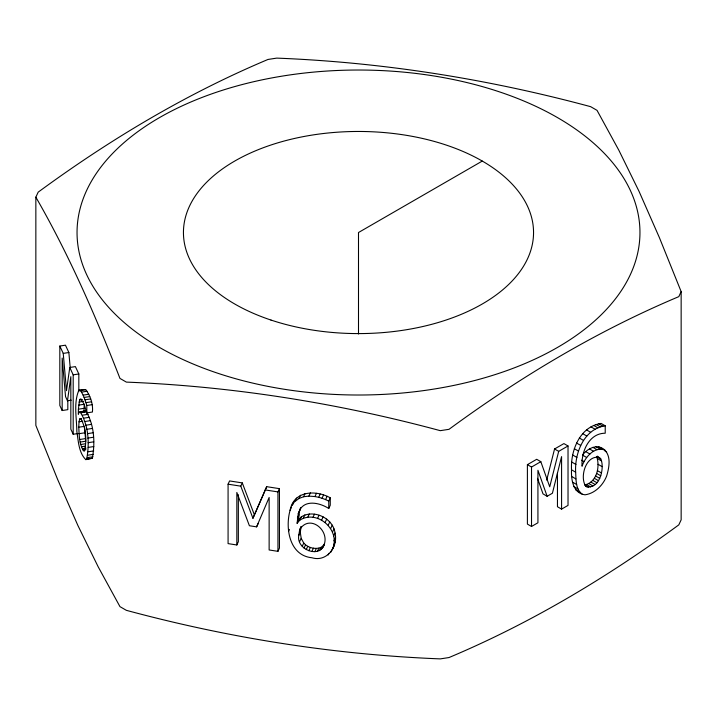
<?xml version="1.0" encoding="UTF-8"?>
<svg xmlns="http://www.w3.org/2000/svg" width="717" height="717" viewBox="0 0 717 717"><rect width="100%" height="100%" fill="white"/><g stroke="black" fill="none" stroke-linecap="round" stroke-linejoin="round"><path stroke-width="1.08" d="M78.404 409.201L78.323 414.283L79.049 412.32L79.999 411.773L85.637 410.895C94.339 424.258 95.298 442.882 92.287 458.262L85.807 459.633C78.637 452.624 78.386 440.874 76.827 431.437C76.719 417.984 73.457 402.891 78.834 390.317L85.69 389.636C90.512 395.865 93.21 404.119 92.439 412.015L86.802 412.893L84.194 404.415L81.12 399.046L80.268 399.01L79.569 400.023L78.404 409.201L84.041 408.332L84.274 404.254L78.637 405.123M83.979 412.392L84.041 408.332M85.807 459.633L86.649 459.14C89.661 443.76 88.702 425.127 79.999 411.773M571.521 469.796C570.454 450.635 579.919 426.507 601.097 423.424L605.22 425.808L605.22 433.211C588.756 433.247 581.137 452.051 582.052 466.247C584.938 457.374 594.617 445.938 604.861 450.142C611.323 456.935 609.056 467.914 606.636 476.043C603.051 485.185 595.029 493.43 585.018 494.811C573 493.26 571.064 479.655 571.521 469.796L575.643 472.18C576.145 479.583 575.401 489.236 582.159 494.103M575.643 472.18C574.577 453.019 584.041 428.891 605.22 425.808M78.762 427.215L79.013 421.793L79.704 418.961L80.77 418.585C86.148 428.022 87.026 440.91 84.337 451.154L83.755 451.02C79.067 444.164 79.246 435.183 78.762 427.215L84.4 426.346L85.655 440.337M299.733 509.93C305.639 499.256 320.445 503.101 328.753 508.487L330.259 505.234L330.259 497.831C315.973 489.711 293.612 490.562 290.062 510.379C285.034 528.214 289.435 555.558 311.895 557.745C326.835 562.379 338.29 546.73 335.045 533.027C333.163 518.248 313.822 508.945 301.31 516.894L299.805 520.148L297.107 523.249L298.272 513.605L300.486 508.299M297.107 523.249C300.011 518.508 298.021 512.458 300.88 507.591M332.464 549.231C341.05 530.195 317.371 509.115 299.805 520.148M588.747 487.327L584.615 484.943C596.786 482.514 600.254 466.803 596.669 456.577L600.801 458.961C605.103 468.371 599.179 490.966 585.484 486.144M71.234 400.194L67.47 400.776L70.831 376.685L70.831 429.187L73.188 434.269L77.884 433.543M78.825 391.572L78.825 373.969L75.402 366.602L69.773 367.471L66.493 390.657L63.23 353.391L59.825 346.051L65.462 345.182L68.868 352.522L70.212 367.866M298.756 535.491L299.679 529.684L301.185 526.43L300.271 532.238L298.756 535.491C296.094 549.661 320.391 559.126 324.469 543.746M546.686 480.112L554.555 448.976L563.903 443.59L568.025 445.965L568.025 505.395L561.581 509.115L557.459 506.74L557.459 473.22M568.025 445.965L558.686 451.36L549.724 486.789L540.824 461.667L536.701 459.292L527.398 464.661L527.398 524.091L531.521 526.475L537.929 522.774L537.929 470.271L547.134 496.281L552.413 493.233L561.581 456.612L561.581 509.115M236.834 544.974L236.834 492.471L249.408 525.749L256.614 526.861L269.135 497.473L269.135 549.975L277.945 551.337L279.451 548.084L279.451 488.653L266.697 486.682L252.94 518.292L240.787 486.162L242.301 482.908L229.583 480.937L228.078 484.19L228.078 543.62L236.834 544.974L238.349 541.72L238.349 494.802M252.94 518.292L266.697 486.682M322.713 547.609C332.392 532.032 309.843 512.789 299.679 529.684M35.85 197.175L38.189 192.138C109.683 139.681 186.151 93.873 267.997 59.457L276.726 58.113C382.851 62.298 488.134 79.013 590.647 106.672L597.037 110.364L618.807 150.167L639.089 191.457L659.38 237.587L681.15 291.604L681.15 519.825L678.811 524.862C607.317 577.319 530.849 623.127 449.003 657.543L440.274 658.887C334.149 654.702 228.866 637.987 126.353 610.328L119.963 606.636L98.193 566.833L77.911 525.543L57.62 479.413L35.85 425.396L35.85 197.175C69.182 254.992 95.773 316.314 119.963 378.415L126.353 382.107C232.478 386.302 337.77 403.008 440.274 430.666L449.003 429.322C520.497 376.855 596.965 331.057 678.811 296.641L681.15 291.604M256.614 526.861L258.12 523.607M277.945 551.337L277.945 491.907L279.451 488.653M293.71 502.008L292.204 505.261L296.713 498.046M290.062 510.379L291.577 507.125M295.198 501.308L299.007 498.476L300.513 495.223M299.007 498.476L303.569 496.747L305.075 493.493M288.7 531.055L289.453 529.433M298.272 513.605L299.787 510.352M297.403 518.041L298.908 514.788M303.569 496.747L308.884 496.11L310.389 492.857M303.372 518.095L304.877 514.842M308.884 496.11L314.951 496.558L316.466 493.305M307.79 517.19L309.296 513.937M314.951 496.558L318.698 497.293L320.212 494.04M299.679 541.586L301.185 538.324L300.271 532.238M312.935 517.459L314.44 514.206M318.698 497.293L322.023 498.252L323.528 494.99M302.242 546.3L303.748 543.047L301.185 538.324M322.023 498.252L325.572 499.597L327.086 496.343M317.523 518.499L319.038 515.245M304.044 548.102L305.55 544.848L303.748 543.047M306.24 549.607L307.754 546.345L305.55 544.848M328.753 508.487L328.753 501.084L330.259 497.831M321.61 520.13L323.125 516.876M308.857 550.737L310.371 547.483C315.032 548.971 321.395 549.123 324.227 544.355M325.186 522.334L326.701 519.081M311.895 551.454L313.401 548.2M314.835 551.687L316.34 548.433M328.261 525.122L329.766 521.868M317.38 551.418L318.895 548.164M319.54 550.647L321.055 547.385M330.716 528.42L332.231 525.167M321.315 549.365L322.82 546.112M332.482 532.139L333.988 528.886M333.53 536.28L335.045 533.027M333.889 540.842L335.395 537.589M328.189 554.967L328.942 553.345M333.53 545.368L335.036 542.115M330.68 552.431L333.97 545.978M298.622 519.995L301.31 516.894M604.861 450.142C597.754 443.151 587.519 448.295 582.518 455.089L586.64 457.473M482.281 161.065L358.5 232.523L358.5 334.023M527.398 464.661L531.521 467.045L540.824 461.667M85.637 410.895L81.863 411.881M63.23 353.391L68.868 352.522M69.773 367.471L73.188 374.839L78.825 373.969M78.834 390.317L85.69 389.636M80.053 390.505L81.478 392.118L87.115 391.24M81.478 392.118L83.109 395.13L88.747 394.26M83.109 395.13L84.113 397.451L89.742 396.582M79.569 400.023L82.392 399.584M84.113 397.451L85 399.808L90.638 398.939M79.031 402.067L83.728 401.341M85 399.808L85.95 402.658L91.588 401.789M86.802 412.893L86.802 405.49L92.439 404.612M59.825 346.051L59.825 405.481L62.173 410.536L67.81 409.658L67.81 400.722M81.182 412.741L86.82 411.863M82.563 415.179L88.2 414.309M83.799 418.163L89.428 417.294M79.704 418.961L81.577 418.665M79.013 421.793L82.769 421.22M84.893 421.515L90.53 420.646M85.852 425.235L91.489 424.365M86.667 429.322L92.305 428.452M79.013 433.695L84.651 432.826M87.331 433.66L92.968 432.79M87.806 438.123L93.434 437.245M79.704 439.503L85.332 438.625M80.179 442.066L85.816 441.197M88.083 442.703L93.721 441.833M80.77 444.495L85.466 443.769M81.469 446.736L85.233 446.153M88.182 447.417L93.81 446.548M82.285 448.734L86.04 448.152M83.073 450.204L85.888 449.774M88.083 451.791L93.721 450.921M87.797 455.205L93.434 454.336M87.322 457.652L92.959 456.783M86.649 459.14L92.287 458.262M228.078 484.19L240.787 486.162M265.182 489.935L277.945 491.907M307.754 546.345L310.371 547.483M325.572 499.597L328.753 501.084M598.767 423.774L602.889 426.158M596.168 424.482L600.29 426.866M593.739 425.45L597.861 427.825M590.996 426.866L595.119 429.25M586.551 429.922L590.674 432.306M582.661 433.633L586.784 436.017M598.489 446.736L602.612 449.12M605.014 451.056L606.663 452.015M595.872 446.592L599.995 448.976M579.318 437.997L583.441 440.381M592.878 447.327L597.001 449.711M589.508 448.941L593.64 451.325M576.531 443.016L580.662 445.4M597.297 456.146L600.801 458.961M585.744 451.638L589.876 454.022M597.404 458.557L601.536 460.932M574.344 448.708L578.467 451.083M597.996 464.266L602.119 466.65M572.775 455.062L576.898 457.446M581.55 460.162L584.032 461.587M597.404 470.621L601.536 473.005M554.555 448.976L558.686 451.36M596.669 473.435L600.801 475.819M571.834 462.098L575.957 464.473M595.648 476.007L599.771 478.391M594.348 478.302L598.48 480.686M592.771 480.327L596.894 482.711M590.907 482.066L595.029 484.45M588.756 483.527L592.878 485.911M586.533 484.567L590.656 486.951M571.772 476.527L575.894 478.911M572.533 482.147L576.665 484.531M573.842 486.61L577.965 488.985M575.724 489.854L579.847 492.238M547.134 496.281L543.011 493.896L537.49 478.293M587.133 487.094L585.816 486.332C579.282 477.029 586.094 454.139 599.771 457.571M67.47 400.776L65.543 396.618L62.173 358.034L62.173 410.536M242.301 482.908L254.445 515.039M85.95 402.658L86.802 405.49M531.521 467.045L531.521 526.475M73.188 374.839L73.188 434.269M270.972 320.051A175.047 101.061 0 0 0 533.547 232.523A175.047 101.061 0 0 0 270.972 145.004A175.047 101.061 0 0 0 270.972 320.051M159.488 347.422A281.449 162.49 0 0 0 630.36 274.584A281.449 162.49 0 0 0 285.653 75.563A281.449 162.49 0 0 0 159.488 347.422"/></g></svg>
